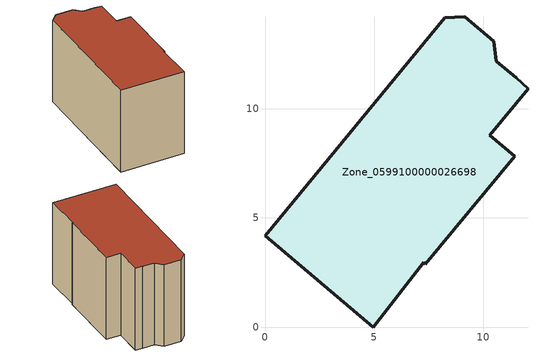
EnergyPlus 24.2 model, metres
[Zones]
Zone_0599100000026698
 floor ground (C_G): 12.05,10.91 10.29,8.79 11.44,7.83 7.34,2.89 7.27,2.96 4.96,0 0,4.19 8.23,14.16 9.16,14.21 10.49,13.1 10.6,12.18 11.51,11.42 z0
 wall outside (C_F): 7.27,2.96 7.34,2.89 11.44,7.83 10.29,8.79 12.05,10.91 11.51,11.42 10.6,12.18 10.49,13.1 9.16,14.21 8.23,14.16 0,4.19 4.96,0 7.27,2.96 z0:8.85
 roof outside (C_R): 10.29,8.79 12.05,10.91 11.51,11.42 10.6,12.18 10.49,13.1 9.16,14.21 8.23,14.16 0,4.19 4.96,0 7.27,2.96 7.34,2.89 11.44,7.83 z8.85
[BUILDING]
Pand.0599100000026698: North Axis=0; Terrain=City; Loads Convergence Tolerance Value=0.04; Temperature Convergence Tolerance Value=0.4; Solar Distribution=FullExterior; Maximum Number of Warmup Days=25; Minimum Number of Warmup Days=1
[Site:Location]
Rotterdam.The.Hague.AP_ZH_NLD Design_Conditions: Latitude=51.96; Longitude=4.45; Time Zone=1; Elevation=-4.5
[SITE:GROUNDTEMPERATURE:BUILDINGSURFACE]
18, 18, 18, 18, 18, 18, 18, 18, 18, 18, 18, 18
[MATERIAL] Thermal Absorptance=0.9; Solar Absorptance=0.7; Visible Absorptance=0.7
Name | Roughness | Thickness | Conductivity | Density | Specific Heat
G.TC.1946 | MediumSmooth | 0.15 | 1 | 540 | 1210
F.TC.1946 | Rough | 0.3 | 0.857143 | 1920 | 840
R.TC.1946 | MediumRough | 0.2 | 0.909091 | 1500 | 1000
[CONSTRUCTION]
C_G: G.TC.1946
C_F: F.TC.1946
C_R: R.TC.1946
[ZONE]
Zone_0599100000026698: Type=1; Multiplier=1; Ceiling Height=Autocalculate; Volume=Autocalculate; Floor Area=autocalculate; Part of Total Floor Area=Yes
[ZONEINFILTRATION:DESIGNFLOWRATE]
Infil_Zone_0599100000026698: Zone or ZoneList or Space or SpaceList=Zone_0599100000026698; Schedule=AlwaysOn; Design Flow Rate Calculation Method=Flow/Area; Flow Rate per Floor Area=0.003; Constant Term Coefficient=1; Temperature Term Coefficient=0; Velocity Term Coefficient=0; Velocity Squared Term Coefficient=0
[HVACTEMPLATE:ZONE:IDEALLOADSAIRSYSTEM]
Zone_0599100000026698: Maximum Heating Supply Air Temperature=50; Minimum Cooling Supply Air Temperature=13; Maximum Heating Supply Air Humidity Ratio=0.0156; Minimum Cooling Supply Air Humidity Ratio=0.0077; Heating Limit=NoLimit; Cooling Limit=NoLimit; Dehumidification Control Type=ConstantSensibleHeatRatio; Cooling Sensible Heat Ratio=0.7; Dehumidification Setpoint=60; Humidification Control Type=None; Humidification Setpoint=30; Outdoor Air Method=None; Outdoor Air Flow Rate per Person=0.00944; Outdoor Air Flow Rate per Zone Floor Area=0; Outdoor Air Flow Rate per Zone=0; Demand Controlled Ventilation Type=None; Outdoor Air Economizer Type=NoEconomizer; Heat Recovery Type=None; Sensible Heat Recovery Effectiveness=0.7; Latent Heat Recovery Effectiveness=0.65
[ZONECONTROL:THERMOSTAT]
ThermostatControl_Zone_0599100000026698: Zone or ZoneList=Zone_0599100000026698; Control Type Schedule=DualSetpointControlType; Control 1=Thermostat_Zone_0599100000026698; Temperature Difference Between Cutout And Setpoint=0
[THERMOSTATSETPOINT:DUALSETPOINT]
Thermostat_Zone_0599100000026698: Heating Setpoint Temperature Schedule=HeatingSetpoint_Zone_0599100000026698; Cooling Setpoint Temperature Schedule=CoolingSetpoint_Zone_0599100000026698
[SCHEDULE:COMPACT]
HeatingSetpoint_Zone_0599100000026698: Through: 12/31, For: AllDays, Until: 24:00, 21
CoolingSetpoint_Zone_0599100000026698: Through: 12/31, For: AllDays, Until: 24:00, 24
DualSetpointControlType: Through: 12/31, For: AllDays, Until: 24:00, 4
AlwaysOn: Through: 12/31, For: AllDays, Until: 24:00, 1
